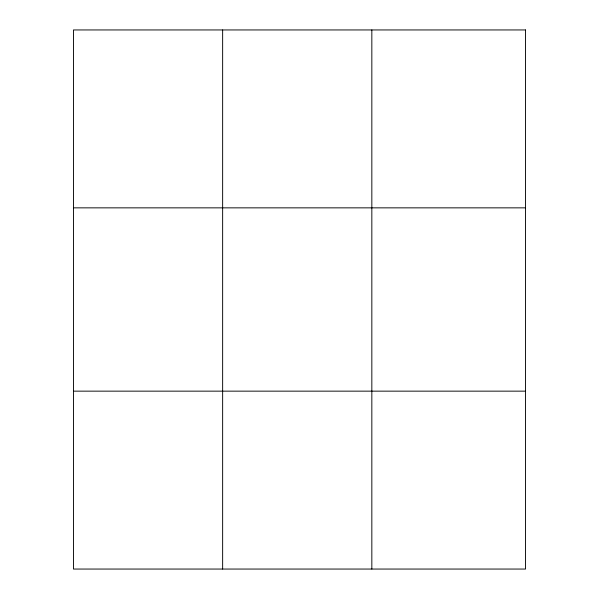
<?xml version="1.0" encoding="UTF-8"?>
<svg xmlns="http://www.w3.org/2000/svg" width="599" height="599" viewBox="0 0 599 599"><rect width="100%" height="100%" fill="white"/><g stroke="black" fill="none" stroke-linecap="round" stroke-linejoin="round"><path stroke-width="0.9" d="M222.641 569.05L222.641 29.95M371.837 569.05L371.837 29.95M73.452 207.853L525.548 207.853M73.452 391.147L525.548 391.147M525.548 29.95L525.548 569.05L73.452 569.05L73.452 29.95L525.548 29.95"/></g></svg>
